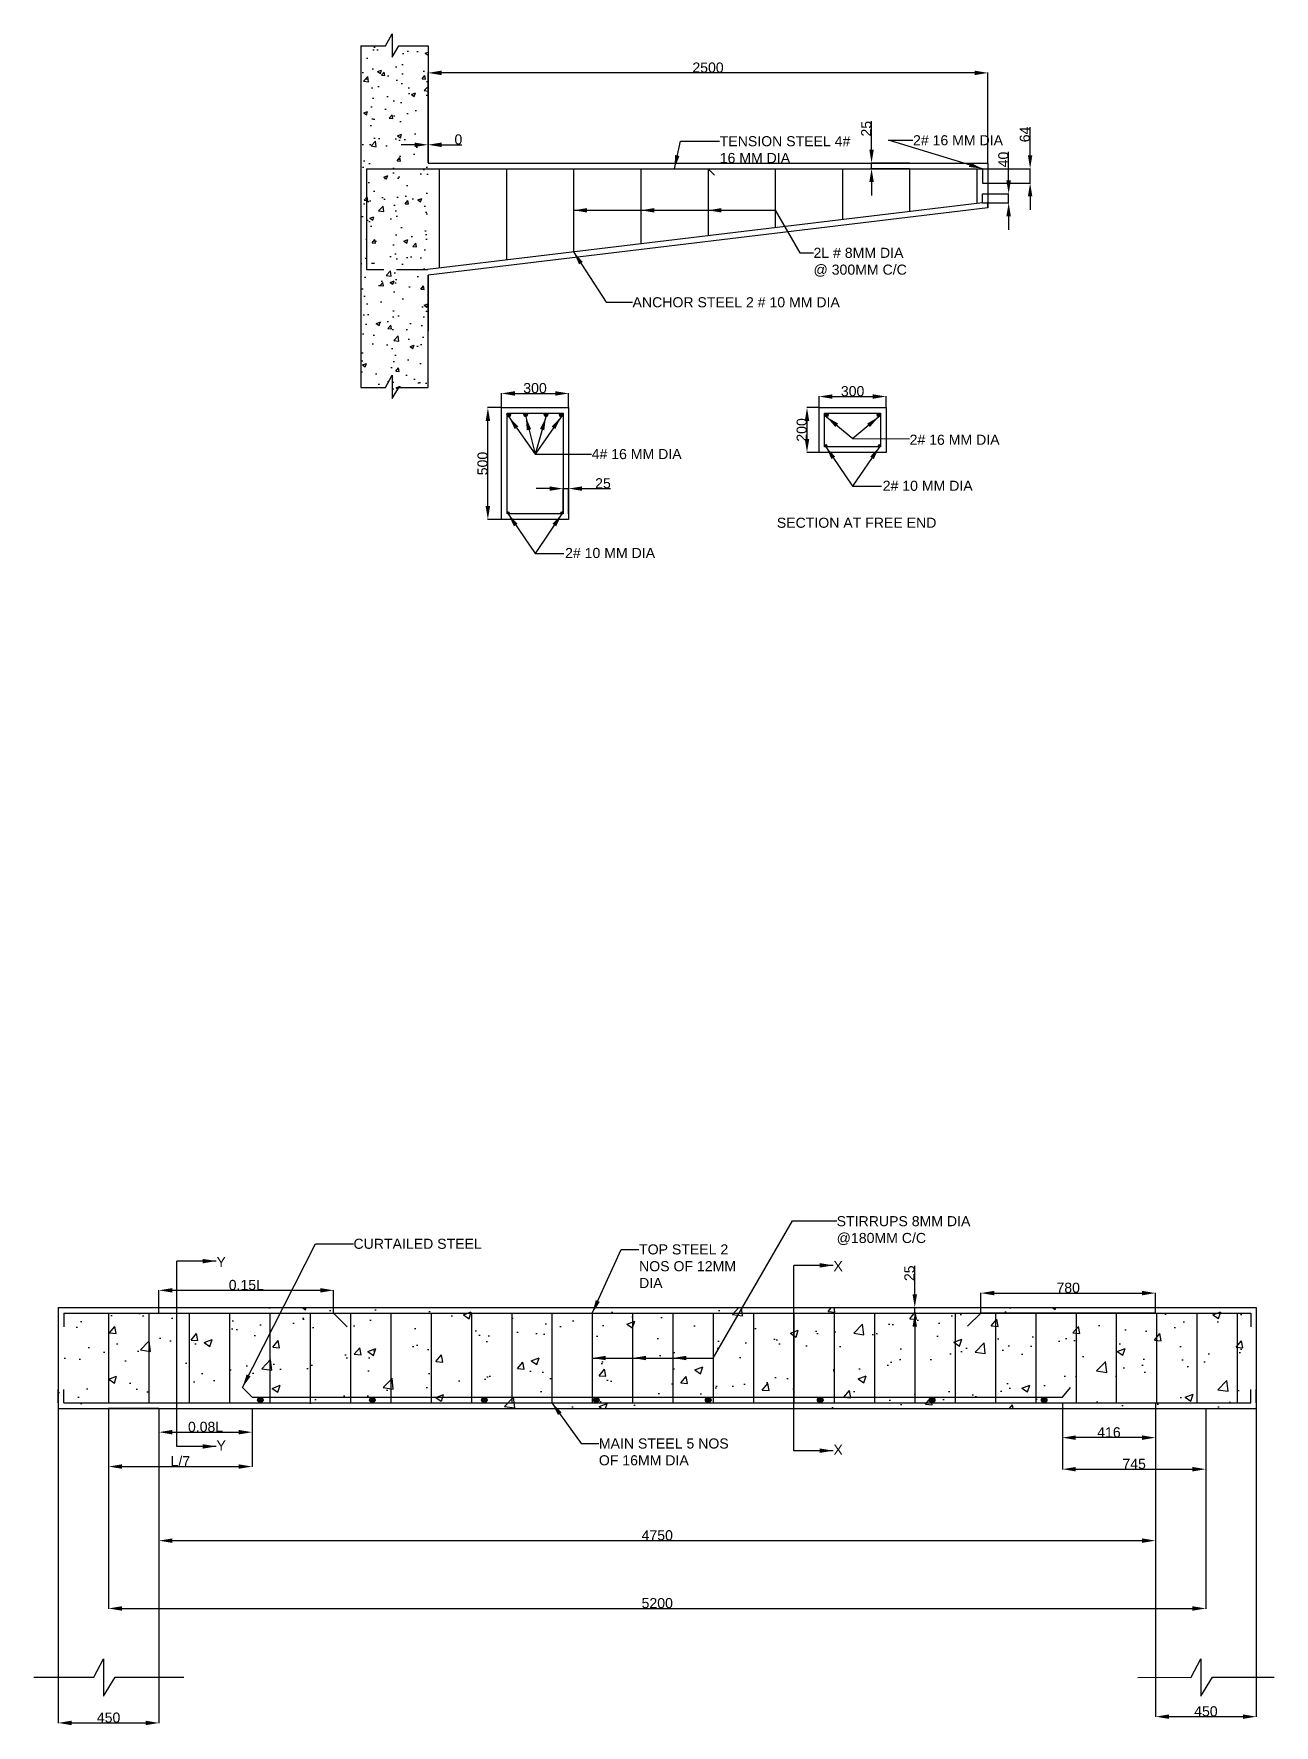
# Model space of a CAD drawing. Header units: millimetres. Extents: x 1452 to 6991, y -227 to 14021.
# Drawn here: x 1452 to 6991, y 6468 to 14021 of the extents above; entities that cross this region are included whole.
import ezdxf

# ---------------------------------------------------------------- set-up
doc = ezdxf.new("R2010")
doc.units = ezdxf.units.MM
doc.styles.get("Standard").update_dxf_attribs({"font": 'arial.ttf'})
doc.dimstyles.new('ISO-25', dxfattribs={"dimtxt": 45, "dimasz": 60, "dimexe": 1.25, "dimexo": 0.625, "dimtad": 1, "dimtxsty": 'Standard', "dimcen": 2.5, "dimadec": 0, "dimazin": 0, "dimtfac": 1, "dimtmove": 0, "dimatfit": 3, "dimfxl": 1, "dimarcsym": 0})

# ---------------------------------------------------------------- blocks, each defined once
blk = doc.blocks.new('*D12')
at = {"color": 0, "lineweight": -2, "transparency": 16777216}
for p, q in [((2011.3, 7881.5), (2011.3, 7290.4)), ((6461.3, 7881.5), (6461.3, 7290.4)), ((2071.3, 7291.6), (6401.3, 7291.6))]:
    blk.add_line(p, q, dxfattribs=at)
at = {"color": 0, "transparency": 16777216}
for points in [[(2071.3, 7301.6), (2071.3, 7281.6), (2011.3, 7291.6)], [(6401.3, 7301.6), (6401.3, 7281.6), (6461.3, 7291.6)]]:
    blk.add_solid(points, dxfattribs=at)
at = {"layer": 'Defpoints', "color": 0, "transparency": 16777216}
for p in [(2011.3, 7882.2), (6461.3, 7882.2), (6461.3, 7291.6)]:
    blk.add_point(p, dxfattribs=at)
at = {"color": 0, "transparency": 16777216, "insert": (4236.3, 7315.2), "char_height": 45, "attachment_point": 5}
blk.add_mtext('4750', dxfattribs=at)
blk = doc.blocks.new('*D13')
at = {"color": 0, "lineweight": -2, "transparency": 16777216}
for p, q in [((1786.3, 7881.5), (1786.3, 6987.5)), ((6686.3, 7881.5), (6686.3, 6987.5)), ((1846.3, 6988.8), (6626.3, 6988.8))]:
    blk.add_line(p, q, dxfattribs=at)
at = {"color": 0, "transparency": 16777216}
for points in [[(1846.3, 6998.8), (1846.3, 6978.8), (1786.3, 6988.8)], [(6626.3, 6998.8), (6626.3, 6978.8), (6686.3, 6988.8)]]:
    blk.add_solid(points, dxfattribs=at)
at = {"layer": 'Defpoints', "color": 0, "transparency": 16777216}
for p in [(1786.3, 7882.2), (6686.3, 7882.2), (6686.3, 6988.8)]:
    blk.add_point(p, dxfattribs=at)
at = {"color": 0, "transparency": 16777216, "insert": (4236.3, 7012.4), "char_height": 45, "attachment_point": 5}
blk.add_mtext('5200', dxfattribs=at)
blk = doc.blocks.new('*D14')
at = {"color": 0, "lineweight": -2, "transparency": 16777216}
for p, q in [((6045.3, 7906.5), (6045.3, 7750.3)), ((6461.3, 7906.5), (6461.3, 7750.3)), ((6401.3, 7751.6), (6105.3, 7751.6))]:
    blk.add_line(p, q, dxfattribs=at)
at = {"color": 0, "transparency": 16777216}
for points in [[(6105.3, 7761.6), (6105.3, 7741.6), (6045.3, 7751.6)], [(6401.3, 7761.6), (6401.3, 7741.6), (6461.3, 7751.6)]]:
    blk.add_solid(points, dxfattribs=at)
at = {"layer": 'Defpoints', "color": 0, "transparency": 16777216}
for p in [(6045.3, 7907.2), (6461.3, 7907.2), (6045.3, 7751.6)]:
    blk.add_point(p, dxfattribs=at)
at = {"color": 0, "transparency": 16777216, "insert": (6253.3, 7775.2), "char_height": 45, "attachment_point": 5}
blk.add_mtext('416', dxfattribs=at)
blk = doc.blocks.new('*D15')
at = {"color": 0, "lineweight": -2, "transparency": 16777216}
for p, q in [((6045.3, 7881.5), (6045.3, 7609.4)), ((6686.3, 7881.5), (6686.3, 7609.4)), ((6105.3, 7610.7), (6626.3, 7610.7))]:
    blk.add_line(p, q, dxfattribs=at)
at = {"color": 0, "transparency": 16777216}
for points in [[(6105.3, 7620.7), (6105.3, 7600.7), (6045.3, 7610.7)], [(6626.3, 7620.7), (6626.3, 7600.7), (6686.3, 7610.7)]]:
    blk.add_solid(points, dxfattribs=at)
at = {"layer": 'Defpoints', "color": 0, "transparency": 16777216}
for p in [(6045.3, 7882.2), (6686.3, 7882.2), (6686.3, 7610.7)]:
    blk.add_point(p, dxfattribs=at)
at = {"color": 0, "transparency": 16777216, "insert": (6365.8, 7634.2), "char_height": 45, "attachment_point": 5}
blk.add_mtext('745 ', dxfattribs=at)
blk = doc.blocks.new('*D16')
at = {"color": 0, "lineweight": -2, "transparency": 16777216}
for p, q in [((5681.3, 8307.8), (5681.3, 8398.3)), ((5741.3, 8397.1), (6401.3, 8397.1)), ((6461.3, 8307.8), (6461.3, 8398.3))]:
    blk.add_line(p, q, dxfattribs=at)
at = {"color": 0, "transparency": 16777216}
for points in [[(5741.3, 8407.1), (5741.3, 8387.1), (5681.3, 8397.1)], [(6401.3, 8407.1), (6401.3, 8387.1), (6461.3, 8397.1)]]:
    blk.add_solid(points, dxfattribs=at)
at = {"layer": 'Defpoints', "color": 0, "transparency": 16777216}
for p in [(6461.3, 8397.1), (5681.3, 8307.2), (6461.3, 8307.2)]:
    blk.add_point(p, dxfattribs=at)
at = {"color": 0, "transparency": 16777216, "insert": (6071.3, 8420.7), "char_height": 45, "attachment_point": 5}
blk.add_mtext('780', dxfattribs=at)
blk = doc.blocks.new('*D17')
at = {"color": 0, "lineweight": -2, "transparency": 16777216}
for p, q in [((2011.3, 7881.5), (2011.3, 7774.7)), ((2427.3, 7881.5), (2427.3, 7774.7)), ((2071.3, 7776), (2367.3, 7776))]:
    blk.add_line(p, q, dxfattribs=at)
at = {"color": 0, "transparency": 16777216}
for points in [[(2071.3, 7786), (2071.3, 7766), (2011.3, 7776)], [(2367.3, 7786), (2367.3, 7766), (2427.3, 7776)]]:
    blk.add_solid(points, dxfattribs=at)
at = {"layer": 'Defpoints', "color": 0, "transparency": 16777216}
for p in [(2011.3, 7882.2), (2427.3, 7882.2), (2427.3, 7776)]:
    blk.add_point(p, dxfattribs=at)
at = {"color": 0, "transparency": 16777216, "insert": (2219.3, 7799.6), "char_height": 45, "attachment_point": 5}
blk.add_mtext('0.08L', dxfattribs=at)
blk = doc.blocks.new('*D18')
at = {"color": 0, "lineweight": -2, "transparency": 16777216}
for p, q in [((1786.3, 7881.5), (1786.3, 7621.3)), ((2427.3, 7881.5), (2427.3, 7621.3)), ((1846.3, 7622.5), (2367.3, 7622.5))]:
    blk.add_line(p, q, dxfattribs=at)
at = {"color": 0, "transparency": 16777216}
for points in [[(1846.3, 7632.5), (1846.3, 7612.5), (1786.3, 7622.5)], [(2367.3, 7632.5), (2367.3, 7612.5), (2427.3, 7622.5)]]:
    blk.add_solid(points, dxfattribs=at)
at = {"layer": 'Defpoints', "color": 0, "transparency": 16777216}
for p in [(1786.3, 7882.2), (2427.3, 7882.2), (2427.3, 7622.5)]:
    blk.add_point(p, dxfattribs=at)
at = {"color": 0, "transparency": 16777216, "insert": (2106.8, 7646.4), "char_height": 45, "attachment_point": 5}
blk.add_mtext('L/7', dxfattribs=at)
blk = doc.blocks.new('*D19')
at = {"color": 0, "lineweight": -2, "transparency": 16777216}
for p, q in [((2011.3, 8307.8), (2011.3, 8410.8)), ((2071.3, 8409.5), (2731.3, 8409.5)), ((2791.3, 8307.8), (2791.3, 8410.8))]:
    blk.add_line(p, q, dxfattribs=at)
at = {"color": 0, "transparency": 16777216}
for points in [[(2071.3, 8419.5), (2071.3, 8399.5), (2011.3, 8409.5)], [(2731.3, 8419.5), (2731.3, 8399.5), (2791.3, 8409.5)]]:
    blk.add_solid(points, dxfattribs=at)
at = {"layer": 'Defpoints', "color": 0, "transparency": 16777216}
for p in [(2791.3, 8409.5), (2011.3, 8307.2), (2791.3, 8307.2)]:
    blk.add_point(p, dxfattribs=at)
at = {"color": 0, "transparency": 16777216, "insert": (2401.3, 8433.1), "char_height": 45, "attachment_point": 5}
blk.add_mtext('0.15L', dxfattribs=at)
blk = doc.blocks.new('*D20')
at = {"color": 0, "lineweight": -2, "transparency": 16777216}
for p, q in [((1561.3, 6681.5), (1561.3, 6476.4)), ((2011.3, 6681.5), (2011.3, 6476.4)), ((1621.3, 6477.6), (1951.3, 6477.6))]:
    blk.add_line(p, q, dxfattribs=at)
at = {"color": 0, "transparency": 16777216}
for points in [[(1621.3, 6487.6), (1621.3, 6467.6), (1561.3, 6477.6)], [(1951.3, 6487.6), (1951.3, 6467.6), (2011.3, 6477.6)]]:
    blk.add_solid(points, dxfattribs=at)
at = {"layer": 'Defpoints', "color": 0, "transparency": 16777216}
for p in [(1561.3, 6682.2), (2011.3, 6682.2), (2011.3, 6477.6)]:
    blk.add_point(p, dxfattribs=at)
at = {"color": 0, "transparency": 16777216, "insert": (1786.3, 6501.2), "char_height": 45, "attachment_point": 5}
blk.add_mtext('450', dxfattribs=at)
blk = doc.blocks.new('*D21')
at = {"color": 0, "lineweight": -2, "transparency": 16777216}
for p, q in [((6461.3, 6681.5), (6461.3, 6504.4)), ((6911.3, 6681.5), (6911.3, 6504.4)), ((6521.3, 6505.6), (6851.3, 6505.6))]:
    blk.add_line(p, q, dxfattribs=at)
at = {"color": 0, "transparency": 16777216}
for points in [[(6521.3, 6515.6), (6521.3, 6495.6), (6461.3, 6505.6)], [(6851.3, 6515.6), (6851.3, 6495.6), (6911.3, 6505.6)]]:
    blk.add_solid(points, dxfattribs=at)
at = {"layer": 'Defpoints', "color": 0, "transparency": 16777216}
for p in [(6461.3, 6682.2), (6911.3, 6682.2), (6911.3, 6505.6)]:
    blk.add_point(p, dxfattribs=at)
at = {"color": 0, "transparency": 16777216, "insert": (6686.3, 6529.2), "char_height": 45, "attachment_point": 5}
blk.add_mtext('450', dxfattribs=at)
blk = doc.blocks.new('*D26')
at = {"color": 0, "lineweight": -2, "transparency": 16777216}
for p, q in [((5386.3, 8392.2), (5386.3, 8519)), ((4126.9, 8332.2), (5387.5, 8332.2)), ((5386.3, 8307.2), (5386.3, 8332.2)), ((4126.9, 8307.2), (5387.5, 8307.2)), ((5386.3, 8247.2), (5386.3, 8187.2))]:
    blk.add_line(p, q, dxfattribs=at)
at = {"color": 0, "transparency": 16777216}
for points in [[(5376.3, 8392.2), (5396.3, 8392.2), (5386.3, 8332.2)], [(5376.3, 8247.2), (5396.3, 8247.2), (5386.3, 8307.2)]]:
    blk.add_solid(points, dxfattribs=at)
at = {"layer": 'Defpoints', "color": 0, "transparency": 16777216}
for p in [(4126.3, 8332.2), (5386.3, 8332.2), (4126.3, 8307.2)]:
    blk.add_point(p, dxfattribs=at)
at = {"color": 0, "transparency": 16777216, "insert": (5362.7, 8485.6), "char_height": 45, "attachment_point": 5, "rotation": 90}
blk.add_mtext('25', dxfattribs=at)
blk = doc.blocks.new('*D27')
at = {"color": 0, "lineweight": -2, "transparency": 16777216}
for p, q in [((3153, 13525.1), (3093, 13525.1)), ((3213, 13444), (3213, 13526.3)), ((3213, 13444), (3213, 13526.3)), ((3273, 13525.1), (3363.6, 13525.1))]:
    blk.add_line(p, q, dxfattribs=at)
at = {"color": 0, "transparency": 16777216}
for points in [[(3153, 13535.1), (3153, 13515.1), (3213, 13525.1)], [(3273, 13535.1), (3273, 13515.1), (3213, 13525.1)]]:
    blk.add_solid(points, dxfattribs=at)
at = {"layer": 'Defpoints', "color": 0, "transparency": 16777216}
for p in [(3213, 13525.1), (3213, 13443.4), (3213, 13443.4)]:
    blk.add_point(p, dxfattribs=at)
at = {"color": 0, "transparency": 16777216, "insert": (3348.3, 13548.7), "char_height": 45, "attachment_point": 5}
blk.add_mtext('0', dxfattribs=at)
blk = doc.blocks.new('*D28')
at = {"color": 0, "lineweight": -2, "transparency": 16777216}
for p, q in [((3213, 13444), (3213, 13847.4)), ((5653, 13846.1), (3273, 13846.1)), ((5713, 13444), (5713, 13847.4))]:
    blk.add_line(p, q, dxfattribs=at)
at = {"color": 0, "transparency": 16777216}
for points in [[(3273, 13856.1), (3273, 13836.1), (3213, 13846.1)], [(5653, 13856.1), (5653, 13836.1), (5713, 13846.1)]]:
    blk.add_solid(points, dxfattribs=at)
at = {"layer": 'Defpoints', "color": 0, "transparency": 16777216}
for p in [(3213, 13846.1), (3213, 13443.4), (5713, 13443.4)]:
    blk.add_point(p, dxfattribs=at)
at = {"color": 0, "transparency": 16777216, "insert": (4463, 13869.7), "char_height": 45, "attachment_point": 5}
blk.add_mtext('2500', dxfattribs=at)
blk = doc.blocks.new('*D30')
at = {"color": 0, "lineweight": -2, "transparency": 16777216}
for p, q in [((5901.3, 13478.4), (5901.3, 13604.2)), ((5688.6, 13418.4), (5902.6, 13418.4)), ((5901.3, 13354.4), (5901.3, 13418.4)), ((5688.6, 13354.4), (5902.6, 13354.4)), ((5901.3, 13294.4), (5901.3, 13234.4))]:
    blk.add_line(p, q, dxfattribs=at)
at = {"color": 0, "transparency": 16777216}
for points in [[(5891.3, 13478.4), (5911.3, 13478.4), (5901.3, 13418.4)], [(5891.3, 13294.4), (5911.3, 13294.4), (5901.3, 13354.4)]]:
    blk.add_solid(points, dxfattribs=at)
at = {"layer": 'Defpoints', "color": 0, "transparency": 16777216}
for p in [(5688, 13418.4), (5901.3, 13418.4), (5688, 13354.4)]:
    blk.add_point(p, dxfattribs=at)
at = {"color": 0, "transparency": 16777216, "insert": (5877.7, 13571.3), "char_height": 45, "attachment_point": 5, "rotation": 90}
blk.add_mtext('64', dxfattribs=at)
blk = doc.blocks.new('*D31')
at = {"color": 0, "lineweight": -2, "transparency": 16777216}
for p, q in [((5805.4, 13365.6), (5805.4, 13492.9)), ((5688.6, 13305.6), (5806.7, 13305.6)), ((5805.4, 13265.6), (5805.4, 13305.6)), ((5688.6, 13265.6), (5806.7, 13265.6)), ((5805.4, 13205.6), (5805.4, 13145.6))]:
    blk.add_line(p, q, dxfattribs=at)
at = {"color": 0, "transparency": 16777216}
for points in [[(5795.4, 13365.6), (5815.4, 13365.6), (5805.4, 13305.6)], [(5795.4, 13205.6), (5815.4, 13205.6), (5805.4, 13265.6)]]:
    blk.add_solid(points, dxfattribs=at)
at = {"layer": 'Defpoints', "color": 0, "transparency": 16777216}
for p in [(5688, 13305.6), (5805.4, 13305.6), (5688, 13265.6)]:
    blk.add_point(p, dxfattribs=at)
at = {"color": 0, "transparency": 16777216, "insert": (5781.8, 13459.2), "char_height": 45, "attachment_point": 5, "rotation": 90}
blk.add_mtext('40', dxfattribs=at)
blk = doc.blocks.new('*D33')
at = {"color": 0, "lineweight": -2, "transparency": 16777216}
for p, q in [((3540.5, 12352.2), (3540.5, 12415.8)), ((3600.5, 12414.6), (3780.5, 12414.6)), ((3840.5, 12352.2), (3840.5, 12415.8))]:
    blk.add_line(p, q, dxfattribs=at)
at = {"color": 0, "transparency": 16777216}
for points in [[(3600.5, 12424.6), (3600.5, 12404.6), (3540.5, 12414.6)], [(3780.5, 12424.6), (3780.5, 12404.6), (3840.5, 12414.6)]]:
    blk.add_solid(points, dxfattribs=at)
at = {"layer": 'Defpoints', "color": 0, "transparency": 16777216}
for p in [(3840.5, 12414.6), (3540.5, 12351.6), (3840.5, 12351.6)]:
    blk.add_point(p, dxfattribs=at)
at = {"color": 0, "transparency": 16777216, "insert": (3690.5, 12438.2), "char_height": 45, "attachment_point": 5}
blk.add_mtext('300', dxfattribs=at)
blk = doc.blocks.new('*D34')
at = {"color": 0, "lineweight": -2, "transparency": 16777216}
for p, q in [((3539.9, 12351.6), (3478.7, 12351.6)), ((3480, 11911.6), (3480, 12291.6)), ((3539.9, 11851.6), (3478.7, 11851.6))]:
    blk.add_line(p, q, dxfattribs=at)
at = {"color": 0, "transparency": 16777216}
for points in [[(3470, 12291.6), (3490, 12291.6), (3480, 12351.6)], [(3470, 11911.6), (3490, 11911.6), (3480, 11851.6)]]:
    blk.add_solid(points, dxfattribs=at)
at = {"layer": 'Defpoints', "color": 0, "transparency": 16777216}
for p in [(3480, 12351.6), (3540.5, 12351.6), (3540.5, 11851.6)]:
    blk.add_point(p, dxfattribs=at)
at = {"color": 0, "transparency": 16777216, "insert": (3456.4, 12101.6), "char_height": 45, "attachment_point": 5, "rotation": 90}
blk.add_mtext('500', dxfattribs=at)
blk = doc.blocks.new('*D35')
at = {"color": 0, "lineweight": -2, "transparency": 16777216}
for p, q in [((4958.1, 12351.6), (4903.7, 12351.6)), ((4905, 12211.6), (4905, 12291.6)), ((4958.1, 12151.6), (4903.7, 12151.6))]:
    blk.add_line(p, q, dxfattribs=at)
at = {"color": 0, "transparency": 16777216}
for points in [[(4895, 12291.6), (4915, 12291.6), (4905, 12351.6)], [(4895, 12211.6), (4915, 12211.6), (4905, 12151.6)]]:
    blk.add_solid(points, dxfattribs=at)
at = {"layer": 'Defpoints', "color": 0, "transparency": 16777216}
for p in [(4905, 12351.6), (4958.7, 12351.6), (4958.7, 12151.6)]:
    blk.add_point(p, dxfattribs=at)
at = {"color": 0, "transparency": 16777216, "insert": (4881.4, 12251.6), "char_height": 45, "attachment_point": 5, "rotation": 90}
blk.add_mtext('200', dxfattribs=at)
blk = doc.blocks.new('*D36')
at = {"color": 0, "lineweight": -2, "transparency": 16777216}
for p, q in [((4958.7, 12352.2), (4958.7, 12402.1)), ((5018.7, 12400.8), (5198.7, 12400.8)), ((5258.7, 12352.2), (5258.7, 12402.1))]:
    blk.add_line(p, q, dxfattribs=at)
at = {"color": 0, "transparency": 16777216}
for points in [[(5018.7, 12410.8), (5018.7, 12390.8), (4958.7, 12400.8)], [(5198.7, 12410.8), (5198.7, 12390.8), (5258.7, 12400.8)]]:
    blk.add_solid(points, dxfattribs=at)
at = {"layer": 'Defpoints', "color": 0, "transparency": 16777216}
for p in [(5258.7, 12400.8), (4958.7, 12351.6), (5258.7, 12351.6)]:
    blk.add_point(p, dxfattribs=at)
at = {"color": 0, "transparency": 16777216, "insert": (5108.7, 12424.5), "char_height": 45, "attachment_point": 5}
blk.add_mtext('300', dxfattribs=at)
blk = doc.blocks.new('*D37')
at = {"color": 0, "lineweight": -2, "transparency": 16777216}
for p, q in [((5193.3, 13503.4), (5193.3, 13630.2)), ((5362.4, 13443.4), (5192.1, 13443.4)), ((5362.4, 13418.4), (5192.1, 13418.4)), ((5193.3, 13418.4), (5193.3, 13443.4)), ((5193.3, 13358.4), (5193.3, 13298.4))]:
    blk.add_line(p, q, dxfattribs=at)
at = {"color": 0, "transparency": 16777216}
for points in [[(5183.3, 13503.4), (5203.3, 13503.4), (5193.3, 13443.4)], [(5183.3, 13358.4), (5203.3, 13358.4), (5193.3, 13418.4)]]:
    blk.add_solid(points, dxfattribs=at)
at = {"layer": 'Defpoints', "color": 0, "transparency": 16777216}
for p in [(5193.3, 13443.4), (5363, 13443.4), (5363, 13418.4)]:
    blk.add_point(p, dxfattribs=at)
at = {"color": 0, "transparency": 16777216, "insert": (5169.7, 13596.8), "char_height": 45, "attachment_point": 5, "rotation": 90}
blk.add_mtext('25', dxfattribs=at)
blk = doc.blocks.new('*D38')
at = {"color": 0, "lineweight": -2, "transparency": 16777216}
for p, q in [((3755.5, 11989.7), (3695.5, 11989.7)), ((3815.5, 11877.2), (3815.5, 11991)), ((3815.5, 11989.7), (3840.5, 11989.7)), ((3840.5, 11877.2), (3840.5, 11991)), ((3900.5, 11989.7), (4027.3, 11989.7))]:
    blk.add_line(p, q, dxfattribs=at)
at = {"color": 0, "transparency": 16777216}
for points in [[(3755.5, 11999.7), (3755.5, 11979.7), (3815.5, 11989.7)], [(3900.5, 11999.7), (3900.5, 11979.7), (3840.5, 11989.7)]]:
    blk.add_solid(points, dxfattribs=at)
at = {"layer": 'Defpoints', "color": 0, "transparency": 16777216}
for p in [(3840.5, 11989.7), (3815.5, 11876.6), (3840.5, 11876.6)]:
    blk.add_point(p, dxfattribs=at)
at = {"color": 0, "transparency": 16777216, "insert": (3993.9, 12013.3), "char_height": 45, "attachment_point": 5}
blk.add_mtext('25', dxfattribs=at)

msp = doc.modelspace()

# ---------------------------------------------------------------- hatches: boundary and pattern name
h = msp.add_hatch()
h.set_pattern_fill('AR-CONC', color=256)
h.paths.add_polyline_path([(3213.009, 12943.383), (3213.009, 13443.383), (3213.009, 13966.296), (3082.767, 13966.296), (3052.241, 13916.474), (3052.241, 14020.567), (3022.344, 13966.296), (2913.009, 13966.296), (2913.009, 12441.907), (3022.344, 12441.907), (3052.241, 12496.178), (3052.241, 12392.086), (3082.767, 12441.907), (3213.009, 12441.907)])
h.paths.add_polyline_path([(3069.025, 12813.924), (3213.879, 12813.881), (3213.906, 12906.613), (3069.052, 12906.655)], flags=9)
h = msp.add_hatch(color=256)
h.dxf.hatch_style = 1
h.paths.add_polyline_path([(3581.29, 12318.622, 1), (3565.29, 12318.622, 1)])
h = msp.add_hatch(color=256)
h.dxf.hatch_style = 1
h.paths.add_polyline_path([(3657.007, 12318.622, 1), (3641.007, 12318.622, 1)])
h = msp.add_hatch(color=256)
h.dxf.hatch_style = 1
h.paths.add_polyline_path([(3747.435, 12318.622, 1), (3731.435, 12318.622, 1)])
h = msp.add_hatch(color=256)
h.dxf.hatch_style = 1
h.paths.add_polyline_path([(3815.261, 12318.622, 1), (3799.261, 12318.622, 1)])
h = msp.add_hatch(color=256)
h.dxf.hatch_style = 1
h.paths.add_polyline_path([(4999.746, 12318.622, 1), (4983.746, 12318.622, 1)])
h = msp.add_hatch(color=256)
h.dxf.hatch_style = 1
h.paths.add_polyline_path([(5233.611, 12318.622, 1), (5217.611, 12318.622, 1)])
h = msp.add_hatch(color=256)
h.dxf.hatch_style = 1
h.paths.add_polyline_path([(4993.816, 12181.622, 1), (4983.816, 12181.622, 1)])
h = msp.add_hatch(color=256)
h.dxf.hatch_style = 1
h.paths.add_polyline_path([(5233.561, 12181.622, 1), (5223.561, 12181.622, 1)])
h = msp.add_hatch(color=256)
h.dxf.hatch_style = 1
h.paths.add_polyline_path([(3575.553, 11881.622, 1), (3565.553, 11881.622, 1)])
h = msp.add_hatch(color=256)
h.dxf.hatch_style = 1
h.paths.add_polyline_path([(3815.49, 11881.622, 1), (3805.49, 11881.622, 1)])
h = msp.add_hatch()
h.set_pattern_fill('AR-CONC', color=256, scale=2)
h.set_pattern_definition([(50, (-1466.47, 609.1), (364.369, -31.878), [38.1, -419.1]), (355, (-1466.47, 609.1), (-70.487, 382.114), [30.48, -335.281]), (100.4514, (-1436.1, 606.45), (293.882, 350.236), [32.38, -356.18]), (46.184, (-1466.47, 710.7), (542.158, -84.085), [57.15, -628.65]), (96.6356, (-1421.3, 703.7), (474.808, 494.852), [48.57, -534.27]), (351.184, (-1466.47, 710.7), (474.808, 494.852), [45.72, -502.92]), (21, (-1415.67, 685.3), (303.229, -204.53), [38.1, -419.1]), (326, (-1415.67, 685.3), (123.604, 368.376), [30.48, -335.28]), (71.4514, (-1390.4, 668.26), (426.833, 163.846), [32.38, -356.18]), (37.5, (-1466.47, 609.1), (6.1772, 169.1101), [0, -331.216, 0, -340.36, 0, -336.55]), (7.5, (-1466.47, 609.1), (133.6393, 200.3611), [0, -194.056, 0, -323.596, 0, -128.27]), (327.5, (-1579.75, 609.1), (271.1812, -11.4575), [0, -127, 0, -396.24, 0, -525.78]), (317.5, (-1630.55, 609.1), (296.2584, 50.853), [0, -165.1, 0, -263.144, 0, -373.38])])
h.paths.add_polyline_path([(1561.253, 8332.167), (1561.253, 7882.167), (6911.253, 7882.167), (6911.253, 8332.167)])
h = msp.add_hatch(color=256)
h.dxf.hatch_style = 1
h.paths.add_polyline_path([(2476.482, 7919.667, 1), (2451.482, 7919.667, 1)])
h = msp.add_hatch(color=256)
h.dxf.hatch_style = 1
h.paths.add_polyline_path([(2976.482, 7919.667, 1), (2951.482, 7919.667, 1)])
h = msp.add_hatch(color=256)
h.dxf.hatch_style = 1
h.paths.add_polyline_path([(3476.482, 7919.667, 1), (3451.482, 7919.667, 1)])
h = msp.add_hatch(color=256)
h.dxf.hatch_style = 1
h.paths.add_polyline_path([(3976.482, 7919.667, 1), (3951.482, 7919.667, 1)])
h = msp.add_hatch(color=256)
h.dxf.hatch_style = 1
h.paths.add_polyline_path([(4476.482, 7919.667, 1), (4451.482, 7919.667, 1)])
h = msp.add_hatch(color=256)
h.dxf.hatch_style = 1
h.paths.add_polyline_path([(4976.482, 7919.667, 1), (4951.482, 7919.667, 1)])
h = msp.add_hatch(color=256)
h.dxf.hatch_style = 1
h.paths.add_polyline_path([(5476.482, 7919.667, 1), (5451.482, 7919.667, 1)])
h = msp.add_hatch(color=256)
h.dxf.hatch_style = 1
h.paths.add_polyline_path([(5976.482, 7919.667, 1), (5951.482, 7919.667, 1)])

# ---------------------------------------------------------------- linework, layer by layer
for p, q in [((3022.344, 13966.296), (3052.241, 14020.567)), ((3052.241, 14020.567), (3052.241, 13916.474)), ((2913.009, 13966.296), (2913.009, 12441.907)), ((2913.009, 13966.296), (3022.344, 13966.296)), ((3052.241, 13916.474), (3082.767, 13966.296)), ((3082.767, 13966.296), (3213.009, 13966.296)), ((3213.009, 13966.296), (3213.009, 13443.383)), ((3213.009, 13693.383), (3213.009, 13443.383)), ((2938.009, 13418.383), (5688.009, 13418.383)), ((2938.009, 13418.383), (2938.009, 12968.383)), ((3213.009, 13443.383), (5713.009, 13443.383)), ((3213.009, 13418.383), (4463.009, 13418.383)), ((3263.009, 13418.383), (3263.009, 12974.562)), ((3563.009, 13418.383), (3563.009, 13010.562)), ((3863.009, 13418.383), (3863.009, 13046.562)), ((4163.009, 13418.383), (4163.009, 13082.562)), ((4463.009, 13418.383), (4463.009, 13118.562)), ((4463.009, 13418.383), (4492.477, 13389.273)), ((4763.009, 13418.383), (4763.009, 13154.562)), ((5063.009, 13418.383), (5063.009, 13190.562)), ((5363.009, 13418.383), (5363.009, 13226.562)), ((5663.009, 13418.383), (5663.009, 13262.562)), ((5688.009, 13418.383), (5688.009, 13354.383)), ((5713.009, 13443.383), (5713.009, 13243.383)), ((5688.009, 13265.562), (5688.009, 13305.562)), ((5688.009, 13265.562), (3210.03, 12968.205)), ((5713.009, 13243.383), (3213.009, 12943.383)), ((5713.009, 13243.383), (5713.009, 13268.562)), ((3863.009, 13021.383), (3863.009, 13020.463)), ((2938.009, 12968.383), (3015.573, 12968.36)), ((3071.735, 12968.344), (3211.015, 12968.303)), ((3213.009, 12441.907), (3213.009, 12943.383)), ((3213.009, 12943.383), (3213.009, 12693.383)), ((3022.344, 12441.907), (3052.241, 12496.178)), ((3052.241, 12496.178), (3052.241, 12392.086)), ((2913.009, 12441.907), (3022.344, 12441.907)), ((3052.241, 12392.086), (3082.767, 12441.907)), ((3082.767, 12441.907), (3213.009, 12441.907)), ((3540.488, 12351.622), (3840.488, 12351.622)), ((3540.488, 11851.622), (3540.488, 12351.622)), ((3565.488, 12326.622), (3815.488, 12326.622)), ((3565.488, 11876.622), (3565.488, 12326.622)), ((3815.488, 12326.622), (3815.488, 11876.622)), ((3840.488, 12351.622), (3840.488, 11851.622)), ((4958.731, 12351.622), (5258.731, 12351.622)), ((4958.731, 12151.622), (4958.731, 12351.622)), ((4983.731, 12326.622), (5233.731, 12326.622)), ((4983.731, 12176.622), (4983.731, 12326.622)), ((5233.731, 12326.622), (5233.731, 12176.622)), ((5258.731, 12351.622), (5258.731, 12151.622)), ((5233.731, 12176.622), (4983.731, 12176.622)), ((5258.731, 12151.622), (4958.731, 12151.622)), ((5108.752, 11999.901), (5237.585, 11999.901)), ((3815.488, 11876.622), (3565.488, 11876.622)), ((3840.488, 11851.622), (3540.488, 11851.622)), ((3690.488, 11699.901), (3819.321, 11699.901)), ((4839.89, 8719.398), (5037.468, 8719.398)), ((2091.185, 7712.386), (2091.185, 8539.995)), ((4846.253, 7693.363), (4846.253, 8520.972)), ((1561.253, 8332.167), (1561.253, 7882.167)), ((1561.253, 8332.167), (6911.253, 8332.167)), ((6911.253, 8332.167), (6911.253, 7882.167)), ((1561.253, 8307.167), (1561.253, 8247.167)), ((1586.253, 8307.167), (6886.253, 8307.167)), ((1586.253, 8307.167), (1586.253, 8247.167)), ((1786.253, 8307.167), (1786.253, 7907.167)), ((1966.253, 8307.167), (1966.253, 7907.167)), ((2011.253, 8307.167), (2791.253, 8307.167)), ((2146.253, 8307.167), (2146.253, 7907.167)), ((2326.253, 8307.167), (2326.253, 7907.167)), ((2506.253, 8307.167), (2506.253, 7907.167)), ((2686.253, 8307.167), (2686.253, 7907.167)), ((2791.253, 8307.167), (2851.941, 8246.566)), ((2866.253, 8307.167), (2866.253, 7907.167)), ((3046.253, 8307.167), (3046.253, 7907.167)), ((3226.253, 8307.167), (3226.253, 7907.167)), ((3406.253, 8307.167), (3406.253, 7907.167)), ((3586.253, 8307.167), (3586.253, 7907.167)), ((3766.253, 8307.167), (3766.253, 7907.167)), ((3946.253, 8307.167), (3946.253, 7907.167)), ((4126.253, 8307.167), (4126.253, 7907.167)), ((4306.253, 8307.167), (4306.253, 7907.167)), ((4486.253, 8307.167), (4486.253, 7907.167)), ((4666.253, 8307.167), (4666.253, 7907.167)), ((4846.253, 8307.167), (4846.253, 7907.167)), ((5026.253, 8307.167), (5026.253, 7907.167)), ((5206.253, 8307.167), (5206.253, 7907.167)), ((5386.253, 8307.167), (5386.253, 7907.167)), ((5566.253, 8307.167), (5566.253, 7907.167)), ((5681.253, 8307.167), (5621.553, 8249.705)), ((6461.253, 8307.167), (5681.253, 8307.167)), ((5746.253, 8307.167), (5746.253, 7907.167)), ((5926.253, 8307.167), (5926.253, 7907.167)), ((6106.253, 8307.167), (6106.253, 7907.167)), ((6286.253, 8307.167), (6286.253, 7907.167)), ((6466.253, 8307.167), (6466.253, 7907.167)), ((6646.253, 8307.167), (6646.253, 7907.167)), ((6826.253, 8307.167), (6826.253, 7907.167)), ((6886.253, 8307.167), (6886.253, 8247.167)), ((6911.253, 8307.167), (6911.253, 8247.167)), ((1561.253, 7907.167), (1561.253, 7967.167)), ((1586.253, 7907.167), (1586.253, 7967.167)), ((2427.253, 7932.167), (2384.055, 7975.642)), ((2427.253, 7932.167), (6045.253, 7932.167)), ((6045.253, 7932.167), (6081.441, 7975.524)), ((6886.253, 7907.167), (6886.253, 7967.167)), ((6911.253, 7907.167), (6911.253, 7967.167)), ((1561.253, 7882.167), (6911.253, 7882.167)), ((1561.253, 7882.167), (1561.253, 6682.167)), ((1586.253, 7907.167), (6886.253, 7907.167)), ((2011.253, 7882.167), (1786.253, 7882.167)), ((2011.253, 7882.167), (2011.253, 6682.167)), ((2463.982, 7907.167), (2963.982, 7907.167)), ((2963.982, 7907.167), (3463.982, 7907.167)), ((3463.982, 7907.167), (3963.982, 7907.167)), ((3963.982, 7907.167), (4463.982, 7907.167)), ((4463.982, 7907.167), (4963.982, 7907.167)), ((4963.982, 7907.167), (5463.982, 7907.167)), ((5463.982, 7907.167), (5963.982, 7907.167)), ((6461.253, 7882.167), (6461.253, 6682.167)), ((6461.253, 7882.167), (6686.253, 7882.167)), ((6911.253, 7882.167), (6911.253, 6682.167)), ((1720.395, 6682.167), (1763.17, 6763.526)), ((1763.17, 6763.526), (1763.17, 6596.714)), ((6620.395, 6682.167), (6663.17, 6763.526)), ((6663.17, 6763.526), (6663.17, 6596.714)), ((1452.46, 6682.146), (1720.395, 6682.167)), ((1763.17, 6596.714), (1816.404, 6682.167)), ((1816.404, 6682.167), (2122.766, 6682.167)), ((6381.547, 6679.925), (6620.395, 6682.167)), ((6663.17, 6596.714), (6716.404, 6682.167)), ((6716.404, 6682.167), (6991.095, 6682.167))]:
    msp.add_line(p, q)
for centre, radius in [((3573.29, 12318.622), 8), ((3649.007, 12318.622), 8), ((3739.435, 12318.622), 8), ((3807.261, 12318.622), 8), ((4991.746, 12318.622), 8), ((5225.611, 12318.622), 8), ((4988.816, 12181.622), 5), ((5228.561, 12181.622), 5), ((3570.553, 11881.622), 5), ((3810.49, 11881.622), 5), ((2463.982, 7919.667), 12.5), ((2963.982, 7919.667), 12.5), ((3463.982, 7919.667), 12.5), ((3963.982, 7919.667), 12.5), ((4463.982, 7919.667), 12.5), ((4963.982, 7919.667), 12.5), ((5463.982, 7919.667), 12.5), ((5963.982, 7919.667), 12.5)]:
    msp.add_circle(centre, radius)

# ---------------------------------------------------------------- texts
at = {"char_height": 45, "attachment_point": 1}
for s, insert, width in [('TENSION STEEL 4# 16 MM DIA', (4515.335, 13563.547), 593.6317), ('2# 16 MM DIA', (5378.477, 13567.797), 478.52762), ('2L # 8MM DIA @ 300MM C/C', (4934.077, 13065.052), 457.9359), ('4# 16 MM DIA', (3943.39, 12166.461), 424.4503), ('2# 16 MM DIA', (5363.15, 12230.395), 424.4503), ('2# 10 MM DIA', (5243.107, 12024.751), 424.4503), ('2# 10 MM DIA', (3824.843, 11724.751), 424.4503), ('STIRRUPS 8MM DIA @180MM C/C', (5037.468, 8740.771), 595.44164), ('CURTAILED STEEL', (2879.846, 8639.823), 595.44164), ('TOP STEEL 2 NOS OF 12MM DIA', (4155.168, 8614.756), 547.8141), ('MAIN STEEL 5 NOS OF 16MM DIA', (3975.541, 7748.033), 597.3302)]:
    msp.add_mtext(s, dxfattribs=dict(at, insert=insert, width=width))
for s, insert in [('ANCHOR STEEL 2 # 10 MM DIA', (4126.03, 12844.296)), ('SECTION AT FREE END', (4770.305, 11859.736)), ('Y', (2268.038, 8559.013)), ('X', (5023.107, 8539.99)), ('Y', (2268.038, 7739.013)), ('X', (5023.107, 7719.99))]:
    msp.add_mtext(s, dxfattribs=dict(at, insert=insert))

# ---------------------------------------------------------------- dimensions: what is measured, and where the dimension line sits
for base, p1, p2, picture, middle in [((3213.009, 13846.119), (5713.009, 13443.383), (3213.009, 13443.383), '*D28', (4463.009, 13869.72)), ((3213.008609701, 13525.081784004), (3213.008609701, 13443.382706704), (3213.008609701, 13443.382706704), '*D27', (3348.306188146, 13548.682568452)), ((3840.488, 12414.556), (3540.488, 12351.622), (3840.488, 12351.622), '*D33', (3690.488, 12438.172)), ((5258.731, 12400.847), (4958.731, 12351.622), (5258.731, 12351.622), '*D36', (5108.731, 12424.464)), ((3840.488, 11989.715), (3815.488, 11876.622), (3840.488, 11876.622), '*D38', (3993.897, 12013.315)), ((6461.253, 8397.08), (5681.253, 8307.167), (6461.253, 8307.167), '*D16', (6071.253, 8420.681)), ((6045.253, 7751.591), (6461.253, 7907.167), (6045.253, 7907.167), '*D14', (6253.253, 7775.192)), ((2011.253, 6477.606), (1561.253, 6682.167), (2011.253, 6682.167), '*D20', (1786.253, 6501.206)), ((6911.253, 6505.611), (6461.253, 6682.167), (6911.253, 6682.167), '*D21', (6686.253, 6529.212))]:
    dim = msp.add_linear_dim(base=base, p1=p1, p2=p2, dimstyle='ISO-25')
    dim.commit()
    dim.dimension.update_dxf_attribs({"geometry": picture, "text_midpoint": middle})
for base, p1, p2, picture, middle in [((5193.344, 13443.383), (5363.009, 13418.383), (5363.009, 13443.383), '*D37', (5169.743, 13596.791)), ((5901.327, 13418.383), (5688.009, 13354.383), (5688.009, 13418.383), '*D30', (5877.726, 13571.269)), ((5805.403, 13305.562), (5688.009, 13265.562), (5688.009, 13305.562), '*D31', (5781.802, 13459.246)), ((3479.996, 12351.622), (3540.488, 11851.622), (3540.488, 12351.622), '*D34', (3456.395, 12101.622)), ((4904.996, 12351.622), (4958.731, 12151.622), (4958.731, 12351.622), '*D35', (4881.395, 12251.622)), ((5386.253, 8332.167), (4126.253, 8307.167), (4126.253, 8332.167), '*D26', (5362.653, 8485.576))]:
    dim = msp.add_linear_dim(base=base, p1=p1, p2=p2, angle=90, dimstyle='ISO-25')
    dim.commit()
    dim.dimension.update_dxf_attribs({"geometry": picture, "text_midpoint": middle})
for base, p1, p2, text, picture, middle in [((2791.253, 8409.528), (2011.253, 8307.167), (2791.253, 8307.167), '0.15L', '*D19', (2401.253, 8433.129)), ((6686.253, 6988.777), (1786.253, 7882.167), (6686.253, 7882.167), '5200', '*D13', (4236.253, 7012.377)), ((2427.253, 7622.505), (1786.253, 7882.167), (2427.253, 7882.167), 'L/7', '*D18', (2106.753, 7646.397)), ((2427.253, 7775.991), (2011.253, 7882.167), (2427.253, 7882.167), '0.08L', '*D17', (2219.253, 7799.592)), ((6686.253, 7610.664), (6045.253, 7882.167), (6686.253, 7882.167), '745 ', '*D15', (6365.753, 7634.172))]:
    dim = msp.add_linear_dim(base=base, p1=p1, p2=p2, text=text, dimstyle='ISO-25')
    dim.commit()
    dim.dimension.update_dxf_attribs({"geometry": picture, "text_midpoint": middle})
dim = msp.add_linear_dim(base=(6461.253, 7291.603), p1=(2011.253, 7882.167), p2=(6461.253, 7882.167), text='4750', dimstyle='ISO-25')
dim.commit()
dim.dimension.update_dxf_attribs({"geometry": '*D12', "text_midpoint": (4236.253, 7291.603), "dimtype": 160})

# ---------------------------------------------------------------- leaders
at = {"annotation_type": 0, "has_hookline": 1, "hookline_direction": 0}
for points, text_width in [([(4313.009, 13418.383), (4339.52, 13541.047), (4514.71, 13541.047)], 581.163), ([(5688.009, 13418.383), (5269.591, 13545.297), (5377.852, 13545.297)], 400.027), ([(4463.009, 13232.472), (4763.009, 13232.472), (4873.452, 13042.552), (4933.452, 13042.552)], 410.74), ([(3863.009, 13046.562), (4007.511, 12821.796), (4125.405, 12821.796)], 925.846), ([(3807.261, 12310.622), (3690.488, 12143.961), (3942.765, 12143.961)], 401.071), ([(5225.717, 12310.622), (5108.945, 12213.744), (5362.525, 12211.954)], 400.027), ([(2384.055, 7975.642), (2710.949, 8617.323), (2879.221, 8617.323)], 567.534), ([(3946.253, 8307.167), (4075.448, 8592.256), (4154.543, 8592.256)], 547.214), ([(3766.253, 7907.167), (3896.52, 7725.533), (3974.916, 7725.533)], 571.954)]:
    msp.add_leader(points, dimstyle='ISO-25', override={"dimgap": 0.625, "dimtad": 0}, dxfattribs=dict(at, text_width=text_width))
for points in [[(3863.009, 13232.472), (4163.009, 13232.472)], [(4163.009, 13232.472), (4463.009, 13232.472)], [(3573.29, 12310.622), (3690.488, 12143.961)], [(3649.007, 12310.622), (3690.488, 12143.961)], [(3739.435, 12310.622), (3690.488, 12143.961)], [(4991.746, 12310.622), (5108.945, 12213.744)], [(4988.816, 12176.622), (5108.752, 11999.901)], [(5228.754, 12176.622), (5108.752, 11999.901)], [(3570.553, 11876.622), (3690.488, 11699.901)], [(3810.49, 11876.622), (3690.488, 11699.901)], [(4306.253, 8107.167), (4486.253, 8107.167), (4839.89, 8719.398)], [(2266.849, 8539.995), (2091.185, 8539.995)], [(5021.918, 8520.972), (4846.253, 8520.972)], [(3946.253, 8107.167), (4126.253, 8107.167)], [(4126.253, 8107.167), (4306.253, 8107.167)], [(2266.849, 7712.386), (2091.185, 7712.386)], [(5021.918, 7693.363), (4846.253, 7693.363)]]:
    msp.add_leader(points, dimstyle='ISO-25', override={"dimgap": 0.625, "dimtad": 0})

doc.saveas('drawing.dxf')
